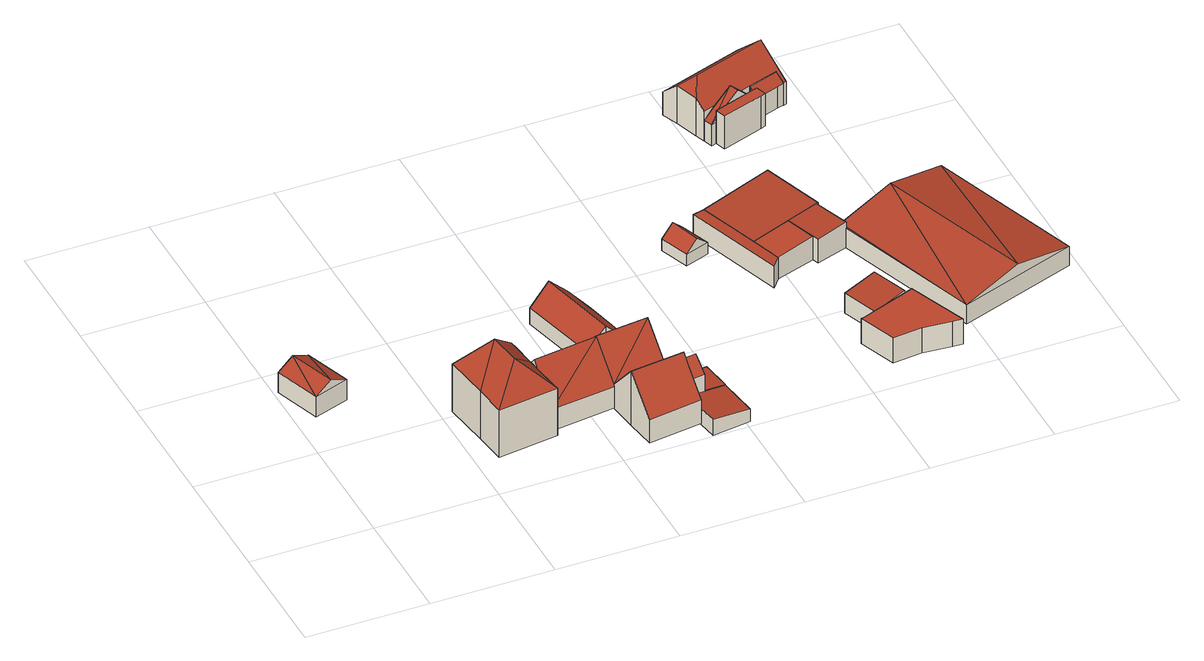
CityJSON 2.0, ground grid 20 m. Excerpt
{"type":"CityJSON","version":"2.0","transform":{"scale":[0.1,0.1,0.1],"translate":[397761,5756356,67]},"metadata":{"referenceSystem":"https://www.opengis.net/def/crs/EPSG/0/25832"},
"CityObjects":{
"building1":{"type":"Building","attributes":{"Gemeindeschluessel":"05515000","Geometrietyp2DReferenz":"3000","function":"31001_2700","roofType":"3100","measuredHeight":5.21},"geometry":[{"type":"Solid","lod":"2","boundaries":[[[[0,1,2,3]],[[4,5,1,0]],[[6,7,5,4]],[[3,2,7,6]],[[0,8,4]],[[6,9,3]],[[3,9,8]],[[8,0,3]],[[9,6,4]],[[4,8,9]],[[1,5,7,2]]]],"semantics":{"surfaces":[{"type":"WallSurface"},{"type":"RoofSurface"},{"type":"GroundSurface"}],"values":[[0,0,0,0,0,0,1,1,1,1,2]]}}]},
"building2":{"type":"Building","attributes":{"Gemeindeschluessel":"05515000","Geometrietyp2DReferenz":"3000","function":"31001_1000"},"address":[{"country":"Germany","locality":"Münster","thoroughfareNumber":"105","thoroughfareName":"Wenningweg"}],"children":["building2-1","building2-2"]},
"building2-1":{"type":"BuildingPart","attributes":{"roofType":"3100","measuredHeight":9.78},"parents":["building2"],"geometry":[{"type":"Solid","lod":"2","boundaries":[[[[10,11,12,13]],[[14,15,11,10]],[[16,17,15,14]],[[18,19,17,16]],[[20,10,21]],[[10,13,22,23,21]],[[21,24,18,20]],[[16,25,20,18]],[[20,25,14,10]],[[25,16,14]],[[11,15,17,19,26,12]],[[26,27,13,12]],[[19,18,27,26]],[[21,23,24]],[[22,13,27]],[[24,23,22,27,18]]]],"semantics":{"surfaces":[{"type":"WallSurface"},{"type":"RoofSurface"},{"type":"GroundSurface"},{"type":"ClosureSurface"}],"values":[[0,0,0,0,1,1,1,1,0,0,2,3,3,0,3,3]]}}]},
"building2-2":{"type":"BuildingPart","attributes":{"roofType":"3200","measuredHeight":13.62},"parents":["building2"],"geometry":[{"type":"Solid","lod":"2","boundaries":[[[[28,29,30,31]],[[32,33,29,28]],[[34,35,33,32]],[[36,12,35,34]],[[13,12,36]],[[19,18,37]],[[38,39,19,37]],[[31,30,39,38]],[[38,40,31]],[[32,41,34]],[[37,24,23,42,40,38]],[[36,34,41,40,42]],[[31,40,41,28]],[[28,41,32]],[[29,33,35,12,26,19,39,30]],[[13,36,42,22]],[[12,13,27,26]],[[13,22,27]],[[18,24,37]],[[22,42,23]],[[27,18,19,26]],[[27,22,23,24,18]]]],"semantics":{"surfaces":[{"type":"WallSurface"},{"type":"RoofSurface"},{"type":"GroundSurface"},{"type":"ClosureSurface"}],"values":[[0,0,0,0,0,0,0,0,1,1,1,1,1,1,2,0,3,3,0,0,3,3]]}}]},
"building3":{"type":"Building","attributes":{"Gemeindeschluessel":"05515000","Geometrietyp2DReferenz":"3000","function":"31001_2460"},"children":["building3-1","building3-2"]},
"building3-1":{"type":"BuildingPart","attributes":{"roofType":"3100","measuredHeight":7.54},"parents":["building3"],"geometry":[{"type":"Solid","lod":"2","boundaries":[[[[43,44,45,46]],[[47,48,44,43]],[[49,50,48,47]],[[51,52,50,49]],[[53,54,55,56,57]],[[46,45,54,53]],[[58,51,49,47,59]],[[43,46,53,57,60,59,47]],[[44,48,50,52,61,62,55,54,45]],[[61,58,59,62]],[[52,51,58,61]],[[56,60,57]],[[59,60,56,55,62]]]],"semantics":{"surfaces":[{"type":"WallSurface"},{"type":"RoofSurface"},{"type":"GroundSurface"},{"type":"ClosureSurface"}],"values":[[0,0,0,0,0,0,1,1,2,3,3,0,3]]}}]},
"building3-2":{"type":"BuildingPart","attributes":{"roofType":"3100","measuredHeight":9.95},"parents":["building3"],"geometry":[{"type":"Solid","lod":"2","boundaries":[[[[63,64,65,66]],[[67,68,64,63]],[[69,70,68,67]],[[71,72,70,69]],[[56,55,72,71]],[[52,51,73]],[[66,65,52,73]],[[60,56,71,69,67,74]],[[63,66,73,74,67]],[[64,68,70,72,55,62,61,52,65]],[[59,60,74,58]],[[62,59,58,61]],[[55,56,60,59,62]],[[51,58,74,73]],[[58,51,52,61]]]],"semantics":{"surfaces":[{"type":"WallSurface"},{"type":"RoofSurface"},{"type":"GroundSurface"},{"type":"ClosureSurface"}],"values":[[0,0,0,0,0,0,0,1,1,2,0,3,3,0,3]]}}]},
"building4":{"type":"Building","attributes":{"Gemeindeschluessel":"05515000","Geometrietyp2DReferenz":"3000","function":"31001_2700","roofType":"3100","measuredHeight":9.62},"geometry":[{"type":"Solid","lod":"2","boundaries":[[[[75,76,77,78]],[[56,79,76,75]],[[25,80,79,56]],[[78,77,80,25]],[[75,81,56]],[[25,82,78]],[[82,81,75]],[[75,78,82]],[[81,82,25]],[[25,56,81]],[[76,79,80,77]]]],"semantics":{"surfaces":[{"type":"WallSurface"},{"type":"RoofSurface"},{"type":"GroundSurface"}],"values":[[0,0,0,0,0,0,1,1,1,1,2]]}}]},
"building5":{"type":"Building","attributes":{"Gemeindeschluessel":"05515000","Geometrietyp2DReferenz":"3000","function":"31001_2700","roofType":"3100","measuredHeight":6.27},"geometry":[{"type":"Solid","lod":"2","boundaries":[[[[83,76,84,85]],[[86,87,76,83]],[[88,89,87,86]],[[90,91,89,88]],[[92,93,91,90]],[[94,95,93,92]],[[96,97,95,94]],[[85,84,97,96]],[[90,88,86,92]],[[83,85,96,94,92,86]],[[76,87,89,91,93,95,97,84]]]],"semantics":{"surfaces":[{"type":"WallSurface"},{"type":"RoofSurface"},{"type":"GroundSurface"}],"values":[[0,0,0,0,0,0,0,0,1,1,2]]}}]},
"building6":{"type":"Building","attributes":{"Gemeindeschluessel":"05515000","Geometrietyp2DReferenz":"3000","function":"51009_1610"},"children":["building6-1","building6-2"]},
"building6-1":{"type":"BuildingPart","attributes":{"roofType":"2100","measuredHeight":2.71},"parents":["building6"],"geometry":[{"type":"Solid","lod":"2","boundaries":[[[[98,99,100,101]],[[102,103,104,99,98]],[[101,100,105,106,107]],[[102,98,101,107]],[[99,104,105,100]],[[103,102,107,106]],[[105,104,103,106]]]],"semantics":{"surfaces":[{"type":"WallSurface"},{"type":"RoofSurface"},{"type":"GroundSurface"},{"type":"ClosureSurface"}],"values":[[0,0,0,1,2,0,3]]}}]},
"building6-2":{"type":"BuildingPart","attributes":{"roofType":"2100","measuredHeight":2.9},"parents":["building6"],"geometry":[{"type":"Solid","lod":"2","boundaries":[[[[108,109,110,111]],[[112,113,109,108]],[[114,115,113,112]],[[106,105,115,114]],[[111,110,104,103]],[[106,114,112,108,111,103]],[[109,113,115,105,104,110]],[[104,105,106,103]]]],"semantics":{"surfaces":[{"type":"WallSurface"},{"type":"RoofSurface"},{"type":"GroundSurface"},{"type":"ClosureSurface"}],"values":[[0,0,0,0,0,1,2,3]]}}]},
"building7":{"type":"Building","attributes":{"Gemeindeschluessel":"05515000","Geometrietyp2DReferenz":"3000","function":"31001_1310","roofType":"3100","measuredHeight":3.94},"geometry":[{"type":"Solid","lod":"2","boundaries":[[[[116,117,118,119]],[[120,121,117,116]],[[122,123,121,120]],[[119,118,123,122]],[[116,124,120]],[[122,125,119]],[[119,125,124,116]],[[120,124,125,122]],[[117,121,123,118]]]],"semantics":{"surfaces":[{"type":"WallSurface"},{"type":"RoofSurface"},{"type":"GroundSurface"}],"values":[[0,0,0,0,0,0,1,1,2]]}}]},
"building8":{"type":"Building","attributes":{"Geometrietyp2DReferenz":"3000","Gemeindeschluessel":"05515000","function":"31001_2700","roofType":"2100","measuredHeight":4.26},"geometry":[{"type":"Solid","lod":"2","boundaries":[[[[126,127,128,129]],[[130,131,127,126]],[[132,133,131,130]],[[129,128,133,132]],[[130,126,129,132]],[[127,131,133,128]]]],"semantics":{"surfaces":[{"type":"WallSurface"},{"type":"RoofSurface"},{"type":"GroundSurface"}],"values":[[0,0,0,0,1,2]]}}]},
"building9":{"type":"Building","attributes":{"Gemeindeschluessel":"05515000","Geometrietyp2DReferenz":"3000","function":"51009_1610"},"children":["building9-1","building9-2","building9-3"]},
"building9-1":{"type":"BuildingPart","attributes":{"roofType":"2100","measuredHeight":4.62},"parents":["building9"],"geometry":[{"type":"Solid","lod":"2","boundaries":[[[[134,135,136,137]],[[126,127,135,134]],[[137,136,138,139]],[[126,134,137,139]],[[135,127,138,136]],[[127,126,139,138]]]],"semantics":{"surfaces":[{"type":"WallSurface"},{"type":"RoofSurface"},{"type":"GroundSurface"},{"type":"ClosureSurface"}],"values":[[0,0,0,1,2,3]]}}]},
"building9-2":{"type":"BuildingPart","attributes":{"roofType":"2100","measuredHeight":3.98},"parents":["building9"],"geometry":[{"type":"Solid","lod":"2","boundaries":[[[[140,141,142,143]],[[144,145,133,132]],[[143,142,145,144]],[[132,140,143,144]],[[141,128,133,145,142]],[[128,129,140,132,133]],[[141,140,129,128]]]],"semantics":{"surfaces":[{"type":"WallSurface"},{"type":"RoofSurface"},{"type":"GroundSurface"},{"type":"ClosureSurface"}],"values":[[0,0,0,1,2,0,3]]}}]},
"building9-3":{"type":"BuildingPart","attributes":{"roofType":"2100","measuredHeight":4.6},"parents":["building9"],"geometry":[{"type":"Solid","lod":"2","boundaries":[[[[146,147,141,140]],[[148,149,147,146]],[[126,139,148,146,140,129]],[[147,149,138,127,128,141]],[[128,127,126,129]],[[138,149,148,139]],[[127,138,139,126]],[[128,129,140,141]]]],"semantics":{"surfaces":[{"type":"WallSurface"},{"type":"RoofSurface"},{"type":"GroundSurface"},{"type":"ClosureSurface"}],"values":[[0,0,1,2,0,0,3,3]]}}]},
"building10":{"type":"Building","attributes":{"Gemeindeschluessel":"05515000","Geometrietyp2DReferenz":"3000","function":"51009_1610","roofType":"2100","measuredHeight":4.28},"geometry":[{"type":"Solid","lod":"2","boundaries":[[[[150,151,152,153]],[[154,155,151,150]],[[156,157,155,154]],[[153,152,157,156]],[[154,150,153,156]],[[151,155,157,152]]]],"semantics":{"surfaces":[{"type":"WallSurface"},{"type":"RoofSurface"},{"type":"GroundSurface"}],"values":[[0,0,0,0,1,2]]}}]},
"building11":{"type":"Building","attributes":{"Gemeindeschluessel":"05515000","Geometrietyp2DReferenz":"3000","function":"51009_1610","roofType":"1000","measuredHeight":4.6},"geometry":[{"type":"Solid","lod":"2","boundaries":[[[[158,159,160,161]],[[162,163,159,158]],[[164,165,163,162]],[[166,167,165,164]],[[168,169,167,166]],[[170,171,169,168]],[[161,160,171,170]],[[168,166,164,162,158,161,170]],[[159,163,165,167,169,171,160]]]],"semantics":{"surfaces":[{"type":"WallSurface"},{"type":"RoofSurface"},{"type":"GroundSurface"}],"values":[[0,0,0,0,0,0,0,1,2]]}}]},
"building12":{"type":"Building","attributes":{"Gemeindeschluessel":"05515000","Geometrietyp2DReferenz":"3000","function":"51009_1610","roofType":"9999","measuredHeight":6},"geometry":[{"type":"Solid","lod":"2","boundaries":[[[[172,173,174,175,176]],[[174,177,178,175]],[[173,179,177,174]],[[172,180,179,173]],[[176,181,180,172]],[[175,178,181,176]],[[177,179,180,181,178]]]],"semantics":{"surfaces":[{"type":"RoofSurface"},{"type":"WallSurface"},{"type":"GroundSurface"}],"values":[[0,1,1,1,1,1,2]]}}]},
"building13":{"type":"Building","attributes":{"Gemeindeschluessel":"05515000","Geometrietyp2DReferenz":"3000","function":"31001_1000"},"address":[{"country":"Germany","locality":"Münster","thoroughfareNumber":"103","thoroughfareName":"Wenningweg"}],"children":["building13-1","building13-2"]},
"building13-1":{"type":"BuildingPart","attributes":{"roofType":"3100","measuredHeight":7.69},"parents":["building13"],"geometry":[{"type":"Solid","lod":"2","boundaries":[[[[182,183,184,185]],[[186,179,183,182]],[[187,177,179,186]],[[188,189,177,187]],[[190,191,189,188]],[[192,193,194,188]],[[195,190,188,194]],[[193,196,182,185]],[[197,194,193,185]],[[196,186,182]],[[196,193,192,187,186]],[[192,188,187]],[[184,183,179,177,189,191]],[[191,190,185,184]],[[197,195,194]],[[197,185,190,195]]]],"semantics":{"surfaces":[{"type":"WallSurface"},{"type":"RoofSurface"},{"type":"GroundSurface"},{"type":"ClosureSurface"}],"values":[[0,0,0,0,0,1,1,1,1,0,0,0,2,3,0,3]]}}]},
"building13-2":{"type":"BuildingPart","attributes":{"roofType":"9999","measuredHeight":8.84},"parents":["building13"],"geometry":[{"type":"Solid","lod":"2","boundaries":[[[[198,199,200,201]],[[202,203,199,198]],[[204,205,203,202]],[[206,185,184,205,204]],[[207,208,191,190,209]],[[210,211,208,207]],[[212,213,211,210]],[[214,215,213,212]],[[201,200,215,214]],[[207,216,210]],[[209,195,197,206,204,202,198,201,216,207]],[[214,212,210,216,201]],[[199,203,205,184,191,208,211,213,215,200]],[[195,209,190]],[[206,197,185]],[[191,184,185,190]],[[185,197,195,190]]]],"semantics":{"surfaces":[{"type":"WallSurface"},{"type":"RoofSurface"},{"type":"GroundSurface"},{"type":"ClosureSurface"}],"values":[[0,0,0,0,0,0,0,0,0,1,1,1,2,0,0,3,3]]}}]},
"building14":{"type":"Building","attributes":{"Gemeindeschluessel":"05515000","Geometrietyp2DReferenz":"3000","function":"31001_2700","roofType":"5000","measuredHeight":5.67},"geometry":[{"type":"Solid","lod":"2","boundaries":[[[[217,218,219,220]],[[221,222,218,217]],[[223,224,222,221]],[[225,226,224,223]],[[220,219,226,225]],[[227,223,221]],[[221,228,227]],[[225,227,228]],[[225,228,217]],[[217,220,225]],[[217,228,221]],[[223,227,225]],[[218,222,224,226,219]]]],"semantics":{"surfaces":[{"type":"WallSurface"},{"type":"RoofSurface"},{"type":"GroundSurface"}],"values":[[0,0,0,0,0,1,1,1,1,1,0,0,2]]}}]},
"building15":{"type":"Building","attributes":{"Gemeindeschluessel":"05515000","Geometrietyp2DReferenz":"3000","function":"51009_1610","roofType":"2100","measuredHeight":5.34},"geometry":[{"type":"Solid","lod":"2","boundaries":[[[[206,229,230,231]],[[204,232,229,206]],[[233,234,232,204]],[[235,236,234,233]],[[231,230,236,235]],[[233,204,206,231,235]],[[229,232,234,236,230]]]],"semantics":{"surfaces":[{"type":"WallSurface"},{"type":"RoofSurface"},{"type":"GroundSurface"}],"values":[[0,0,0,0,0,1,2]]}}]}
},
"vertices":[
[5,351,45],[5,351,8],[31,274,8],[31,274,45],[62,371,45],[62,371,8],[89,294,45],[89,294,8],[33,361,60],[60,284,60],
[425,220,45],[425,220,6],[321,206,6],[321,206,45],[438,120,45],[438,120,6],[438,118,45],[438,118,6],[333,105,45],[333,105,6],[432,169,104],[327,155,104],[325,168,89],[326,165,92],[328,145,92],[438,120,48],[325,168,6],[325,168,45],
[230,130,92],[230,130,6],[236,78,6],[236,78,92],[219,208,92],[219,208,6],[319,220,92],[319,220,6],[321,206,92],[333,105,92],[335,91,92],[335,91,6],[281,123,142],[274,178,142],[325,168,92],
[557,124,59],[557,124,5],[540,122,5],[540,122,59],[560,99,80],[560,99,5],[563,74,59],[563,74,5],[534,70,59],[534,70,5],[542,134,49],[542,134,5],[526,132,5],[526,132,48],[526,132,49],[533,82,69],[531,95,80],[526,126,53],[533,82,5],[531,95,5],
[451,21,47],[451,21,5],[539,33,5],[539,33,48],[444,71,104],[444,71,5],[438,118,50],[438,118,5],[438,120,47],[438,120,5],[534,70,90],[533,82,104],
[513,228,48],[513,228,8],[425,220,8],[425,220,48],[526,132,8],[438,120,8],[519,180,104],[432,170,104],
[513,228,32],[493,315,8],[493,315,33],[473,224,71],[473,224,8],[439,221,38],[439,221,8],[408,352,37],[408,352,8],[442,360,71],[442,360,8],[475,368,37],[475,368,8],[487,319,38],[487,319,8],
[591,129,27],[591,129,3],[557,124,3],[557,124,30],[598,79,27],[598,79,26],[598,79,3],[563,74,3],[563,74,29],[563,74,30],
[544,2,32],[544,2,3],[607,11,3],[607,11,26],[539,33,32],[539,33,3],[534,70,32],[534,70,3],
[657,436,29],[657,436,8],[674,386,8],[674,386,29],[696,450,29],[696,450,8],[714,400,29],[714,400,8],[677,443,48],[694,393,48],
[830,372,53],[830,372,10],[765,350,10],[765,350,50],[847,322,53],[847,322,10],[782,300,50],[782,300,10],
[851,312,53],[851,312,10],[904,330,10],[904,330,56],[883,389,10],[883,389,56],
[730,450,50],[730,450,10],[712,447,10],[712,447,49],[768,283,49],[768,283,10],
[851,492,56],[851,492,10],[886,390,56],[886,390,10],
[894,207,53],[894,207,10],[837,186,10],[837,186,46],[916,148,53],[916,148,10],[859,126,46],[859,126,10],
[855,53,50],[855,53,4],[903,58,4],[903,58,50],[832,115,50],[832,115,4],[838,117,50],[838,117,4],[929,151,50],[929,151,4],[967,53,50],[967,53,4],[951,54,50],[951,54,4],
[916,645,71],[910,662,71],[834,636,71],[840,619,71],[908,642,71],[834,636,11],[840,619,11],[910,662,11],[916,645,11],[908,642,11],
[911,663,49],[911,663,11],[906,677,11],[906,677,49],[910,662,49],[834,636,49],[825,633,49],[825,633,11],[820,648,49],[820,648,11],[834,636,56],[874,650,87],[869,664,87],[840,655,65],[910,662,50],[890,672,65],
[966,681,52],[966,681,11],[948,732,11],[948,732,99],[961,680,52],[961,680,11],[956,694,65],[956,694,11],[906,677,65],[814,664,80],[814,664,11],[820,648,65],[801,703,80],[801,703,11],[791,731,53],[791,731,11],[932,779,53],[932,779,11],[827,691,99],
[902,344,45],[902,344,10],[899,343,10],[899,343,45],[1093,412,45],[1093,412,10],[1183,156,45],[1183,156,10],[988,88,45],[988,88,10],[1086,122,66],[997,378,66],
[906,677,12],[911,663,12],[911,663,51],[956,694,12],[961,680,51],[961,680,12],[950,676,51],[950,676,12]
]}
